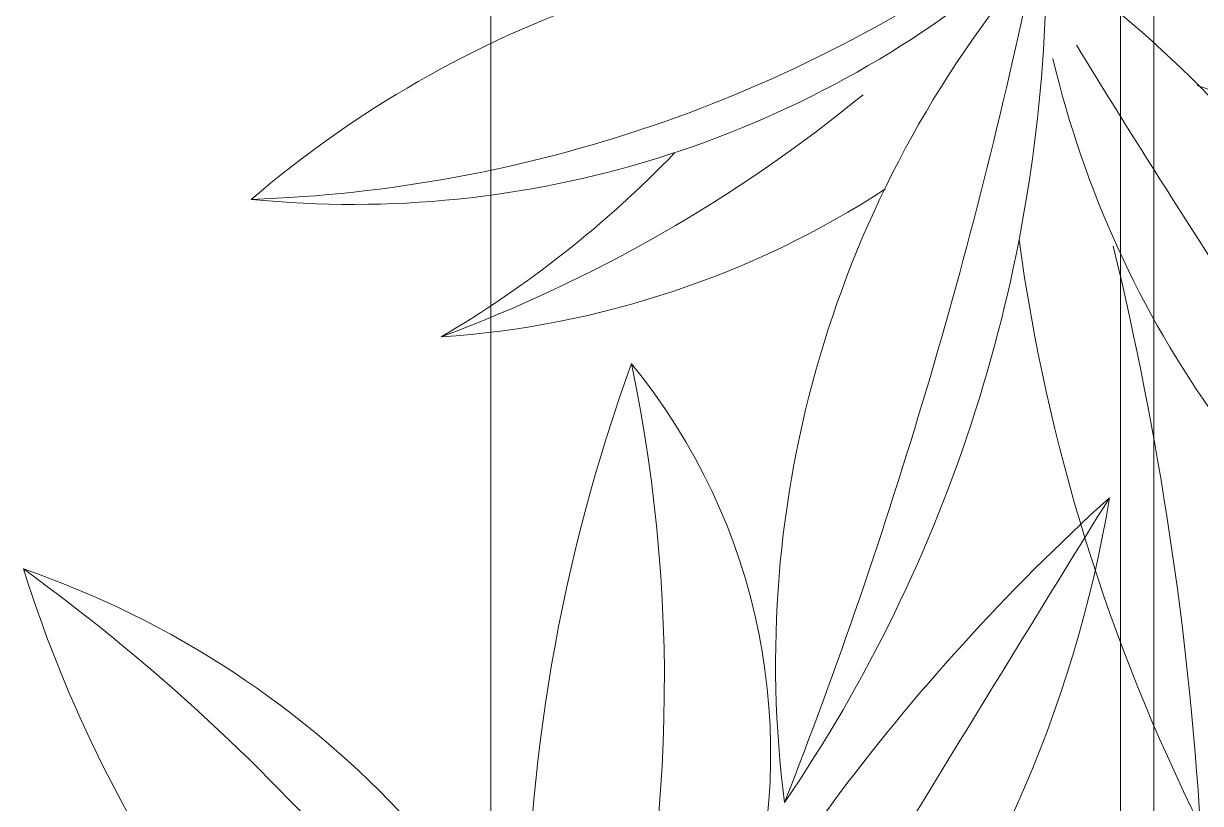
# Model space of a CAD drawing. Header units: millimetres. Extents: x 46079 to 131409, y 40831 to 60403.
# Drawn here: x 119552.2 to 119907.4, y 50856.2 to 51091.7 of the extents above; entities that cross this region are included whole.
import ezdxf

# ---------------------------------------------------------------- set-up
doc = ezdxf.new("R2010")
doc.units = ezdxf.units.MM
for name, color, linetype, lineweight in [('A-FLOR', 192, 'Continuous', 18), ('A-WALL', 113, 'Continuous', 18), ('G-IMPT', 8, 'Continuous', 18), ('L-PLNT', 71, 'Continuous', 18)]:
    doc.layers.add(name, color=color, linetype=linetype, lineweight=lineweight)

# ---------------------------------------------------------------- blocks, each defined once
blk = doc.blocks.new('CAY DUA VAN PHAT - CAY DUA VAN PHAT_dwg-2253781-TKCS_BỂ NƯỚC NGẦM - MẶT BẰNG NẮP BỂ')
at = {"layer": 'G-IMPT'}
for centre, radius, start, end in [((5.95, 342.33), 797.16, 32.80883, 72.67027), ((1228.07, 1817.95), 1216.67, 215.97087, 241.57597), ((779.81, 1288.74), 567.56, 199.06916, 255.84865), ((519.72, 537.8), 657.82, 139.40241, 182.22196), ((-816.88, 994.26), 837.6, 324.19163, 358.05796), ((-595.85, 904.41), 619.15, 319.72962, 5.69701), ((-734.13, 1162.59), 893.42, 320.68015, 339.59855), ((-466.22, 1185.69), 660.47, 313.95882, 329.56689), ((-453.71, 887.69), 558.16, 326.90571, 356.24571), ((478.87, -252.08), 1051.7, 89.46131, 109.98389), ((311.62, 1657.04), 940.58, 258.21063, 286.24623), ((1139.97, -402.53), 1267.2, 115.21824, 137.85612), ((354.97, 1024.5), 372.19, 230.74454, 286.70355), ((17875.27, -28108.81), 33583.9, 121.033453, 121.755144), ((300.46, -7.06), 656.38, 82.64497, 130.22753), ((-760.74, 3572.92), 3144.94, 281.76683, 291.3553), ((-128.19, 1396.14), 910.32, 271.06337, 304.27673), ((76.52, 1194.14), 756.6, 279.42347, 308.93899), ((-109.01, -621.37), 1134.17, 63.40929, 82.21971), ((-208.71, -123.73), 622.53, 32.2613, 76.62972), ((421.34, 867.87), 667.4, 217.05305, 261.06763), ((-3546.81, -5190.94), 6639.96, 54.408023, 58.453572), ((521.93, 2402.9), 2013.85, 256.40514, 266.49049), ((-904.34, 89.18), 908.72, 354.36811, 19.65628)]:
    blk.add_arc(centre, radius, start, end, dxfattribs=at)
blk = doc.blocks.new('CAY DUA VAN PHAT - CAY DUA VAN PHAT_dwg-V42-TKCS_BỂ NƯỚC NGẦM - MẶT BẰNG NẮP BỂ')
at = {"layer": 'G-IMPT'}
for centre, radius, start, end in [((5.95, 342.33), 797.16, 32.80883, 72.67027), ((1228.07, 1817.95), 1216.67, 215.97087, 241.57597), ((779.81, 1288.74), 567.56, 199.06916, 255.84865), ((519.72, 537.8), 657.82, 139.40241, 182.22196), ((-816.88, 994.26), 837.6, 324.19163, 358.05796), ((-595.85, 904.41), 619.15, 319.72962, 5.69701), ((-734.13, 1162.59), 893.42, 320.68015, 339.59855), ((-466.22, 1185.69), 660.47, 313.95882, 329.56689), ((-453.71, 887.69), 558.16, 326.90571, 356.24571), ((478.87, -252.08), 1051.7, 89.46131, 109.98389), ((311.62, 1657.04), 940.58, 258.21063, 286.24623), ((1139.97, -402.53), 1267.2, 115.21824, 137.85612), ((354.97, 1024.5), 372.19, 230.74454, 286.70355), ((17875.27, -28108.81), 33583.9, 121.033453, 121.755144), ((300.46, -7.06), 656.38, 82.64497, 130.22753), ((-760.74, 3572.92), 3144.94, 281.76683, 291.3553), ((-128.19, 1396.14), 910.32, 271.06337, 304.27673), ((76.52, 1194.14), 756.6, 279.42347, 308.93899), ((-109.01, -621.37), 1134.17, 63.40929, 82.21971), ((-208.71, -123.73), 622.53, 32.2613, 76.62972), ((421.34, 867.87), 667.4, 217.05305, 261.06763), ((-3546.81, -5190.94), 6639.96, 54.408023, 58.453572), ((521.93, 2402.9), 2013.85, 256.40514, 266.49049), ((-904.34, 89.18), 908.72, 354.36811, 19.65628)]:
    blk.add_arc(centre, radius, start, end, dxfattribs=at)
blk = doc.blocks.new('CAY DUA VAN PHAT - CAY DUA VAN PHAT-V43-TKCS_BỂ NƯỚC NGẦM - MẶT BẰNG NẮP BỂ')
at = {"extrusion": (0, 0, -1), "xscale": 0.5, "yscale": 0.5, "zscale": -0.5, "rotation": 180}
for name in ['CAY DUA VAN PHAT - CAY DUA VAN PHAT_dwg-2253781-TKCS_BỂ NƯỚC NGẦM - MẶT BẰNG NẮP BỂ', 'CAY DUA VAN PHAT - CAY DUA VAN PHAT_dwg-V42-TKCS_BỂ NƯỚC NGẦM - MẶT BẰNG NẮP BỂ']:
    blk.add_blockref(name, (151.82, 370.52), dxfattribs=at)

msp = doc.modelspace()

# ---------------------------------------------------------------- linework, layer by layer
at = {"layer": 'A-FLOR'}
msp.add_line((119693.27, 53311.94), (119693.27, 50657.93), dxfattribs=at)
at = {"layer": 'A-WALL'}
for p, q in [((119893.35, 50657.93), (119893.35, 55286.31)), ((119883.35, 50667.93), (119883.35, 55276.31))]:
    msp.add_line(p, q, dxfattribs=at)

# ---------------------------------------------------------------- block references
at = {"layer": 'L-PLNT', "rotation": 270.0000000000003}
msp.add_blockref('CAY DUA VAN PHAT - CAY DUA VAN PHAT-V43-TKCS_BỂ NƯỚC NGẦM - MẶT BẰNG NẮP BỂ', (119733.35, 50896.94), dxfattribs=at)

doc.saveas('drawing.dxf')
